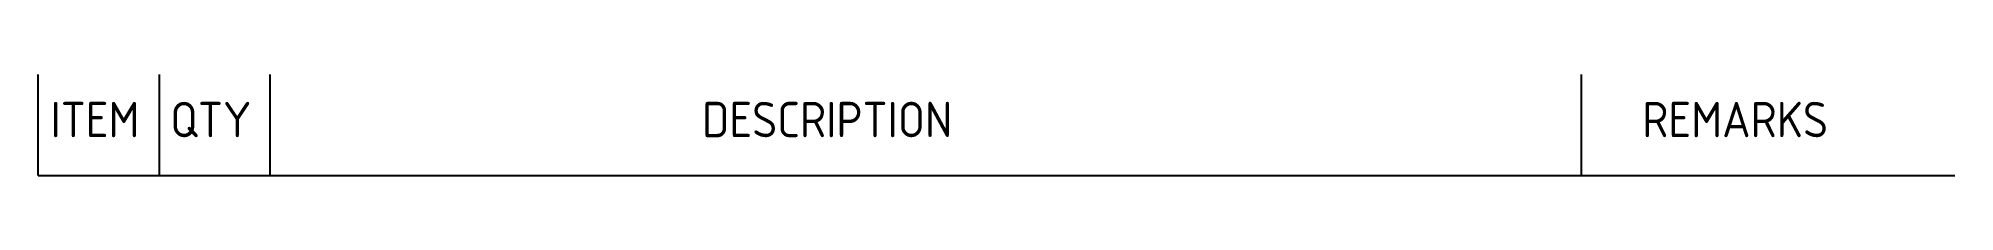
# Model space of a CAD drawing. Header units: millimetres. Extents: x 969 to 1159, y 801 to 811.
import ezdxf

# ---------------------------------------------------------------- set-up
doc = ezdxf.new("R2010")
doc.units = ezdxf.units.MM
doc.header["$LTSCALE"] = 0.5
doc.layers.add('3T', color=2, linetype='Continuous')
doc.styles.get("Standard").update_dxf_attribs({"font": 'isocp.shx'})

msp = doc.modelspace()

# ---------------------------------------------------------------- linework, layer by layer
at = {"layer": '3T', "color": 2, "linetype": 'Continuous'}
for p, q in [((969, 801), (969, 811)), ((981, 801), (981, 811)), ((992, 801), (992, 811)), ((1122, 801), (1122, 811)), ((969, 801), (1159, 801))]:
    msp.add_line(p, q, dxfattribs=at)

# ---------------------------------------------------------------- texts
for s, p in [('ITEM', (970.21, 804.79)), ('QTY', (982.08, 804.79)), ('DESCRIPTION', (1034.81, 804.79)), ('REMARKS', (1128.02, 804.79))]:
    msp.add_text(s, height=3.5, dxfattribs=at).set_placement(p)

doc.saveas('drawing.dxf')
